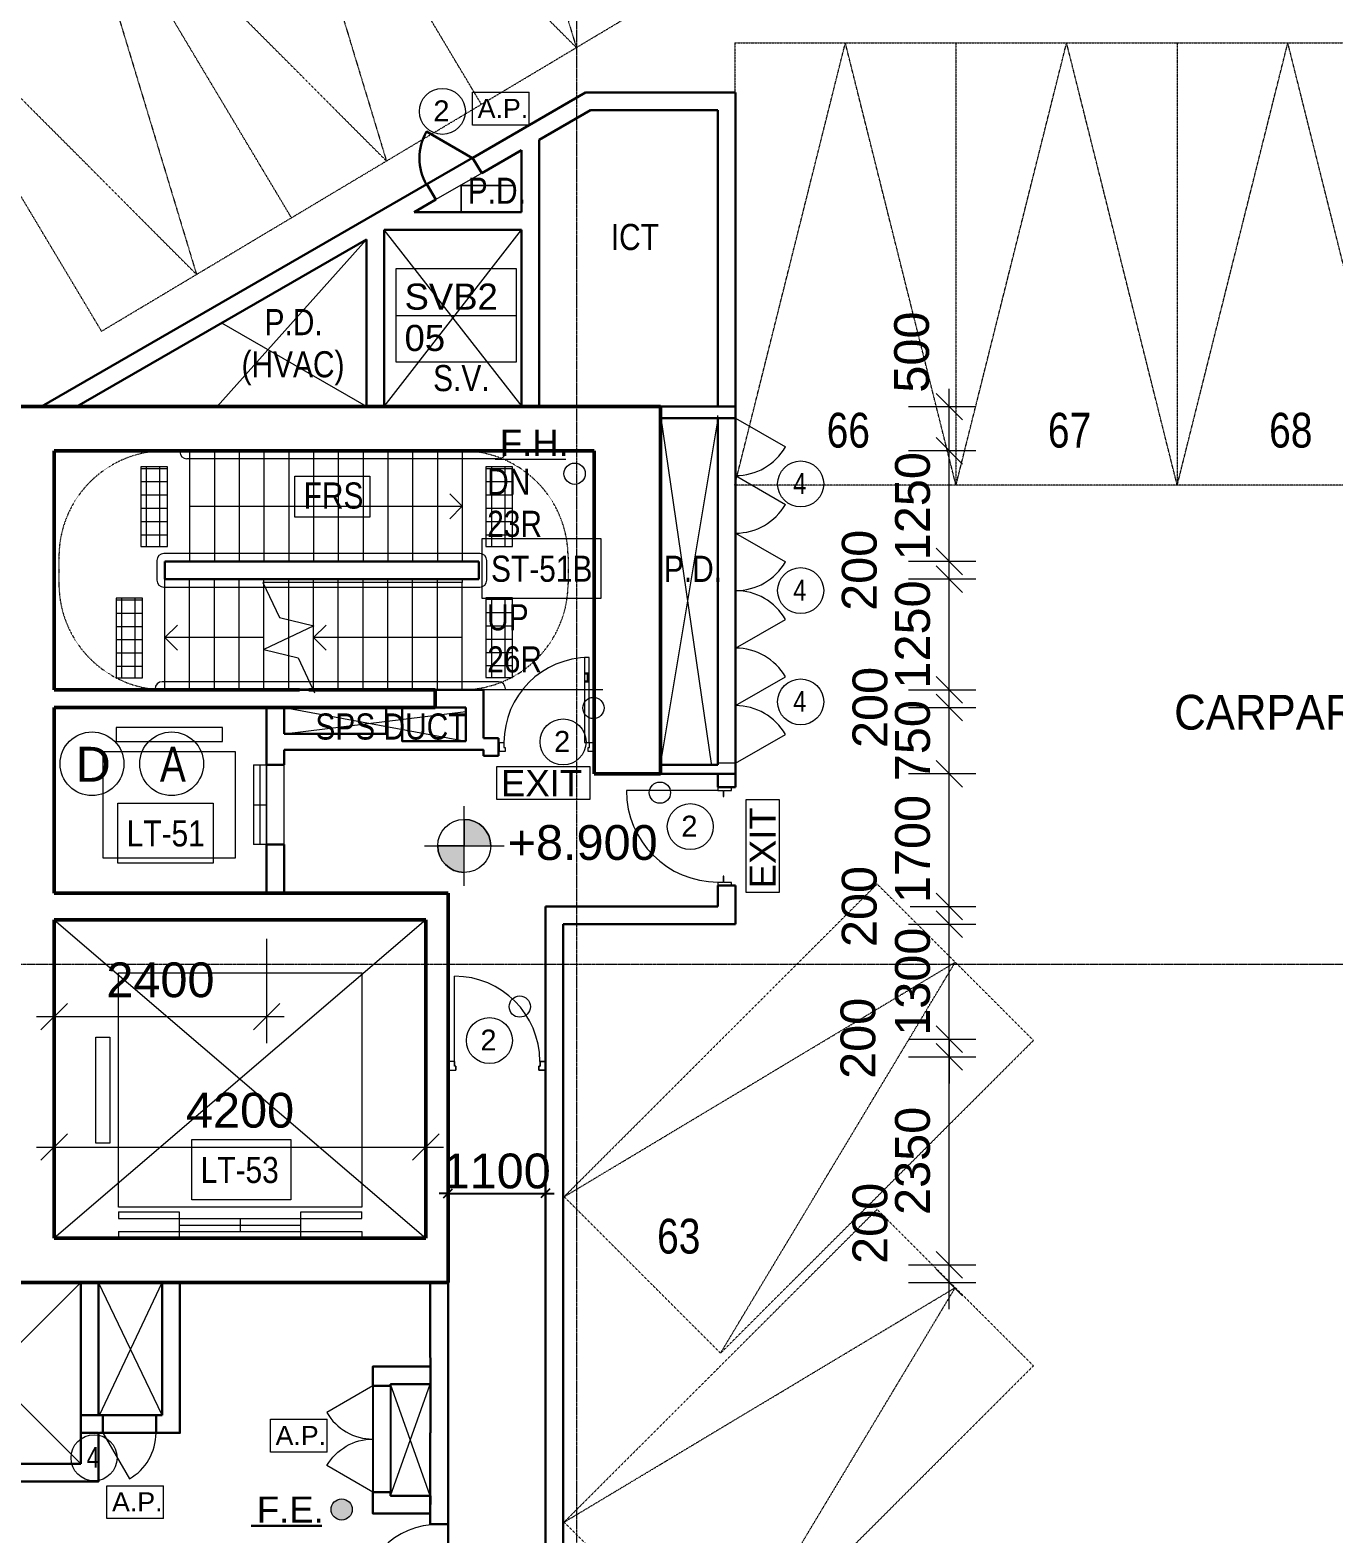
# Model space of a CAD drawing. Header units: millimetres. Extents: x -11708 to 484395, y -10237143 to 211873.
# Drawn here: x 74179 to 88912, y 168014 to 185012 of the extents above; entities that cross this region are included whole.
import ezdxf

# ---------------------------------------------------------------- set-up
doc = ezdxf.new("R2010")
doc.units = ezdxf.units.MM
for name, pattern in [('Dash', [6, 3, -3]), ('Grid Line', [21, 12, -3, 3, -3]), ('Hidden', [2.25, 1, -1.25]), ('Overhead', [1.8, 1.2, -0.6])]:
    doc.linetypes.add(name, pattern=pattern)
for name, color, linetype, lineweight in [('0-1', 7, 'Continuous', 5), ('A-200-M_WALL_INT', 2, 'Continuous', 9), ('A-325-M_DOOR', 31, 'Continuous', 5), ('A-325-M_DOOR__FRAME', 31, 'Continuous', 5), ('A-325-M_DOOR_GLASS', 31, 'Continuous', 13), ('A-ANNO-DIMS', 7, 'Continuous', 9), ('A-ANNO-NOTE', 7, 'Continuous', 5), ('A-ANNO-NOTE-1', 7, 'Continuous', 20), ('A-DETL', 102, 'Continuous', 5), ('A-DETL-2', 102, 'Continuous', 18), ('A-DETL-4', 102, 'Hidden', 5), ('A-DETL-GENF', 7, 'Continuous', 5), ('A-DOOR', 7, 'Continuous', 5), ('A-DOOR-2', 7, 'Dash', 5), ('A-DOOR-FRAM', 7, 'Continuous', 5), ('A-FLOR', 7, 'Continuous', 18), ('A-WALL-3', 7, 'Continuous', 35), ('C-PRKG-1', 7, 'Dash', 5), ('G-ANNO-DIMS', 7, 'Continuous', 5), ('G-ANNO-TEXT', 7, 'Continuous', 5), ('I-WALL', 7, 'Continuous', 9), ('I-WALL-3', 7, 'Continuous', 30), ('I-WALL-5', 7, 'Continuous', 30), ('I-WALL-6', 7, 'Continuous', 18), ('OAP280_W', 210, 'Continuous', 50), ('Q-SPCQ', 7, 'Continuous', 5), ('S-BEAM-2', 7, 'Continuous', 9), ('S-GRID-1', 7, 'Grid Line', 5), ('S-STRS', 7, 'Continuous', 5), ('S-STRS-2', 7, 'Overhead', 5), ('S-STRS-MBND', 7, 'Continuous', 5), ('UNDERLINE', 10, 'Continuous', 30)]:
    doc.layers.add(name, color=color, linetype=linetype, lineweight=lineweight)
doc.styles.add('Arial Narrow_1', font='ARIALN.TTF', dxfattribs={"height": 294.984802})
doc.styles.add('Arial_1', font='arial.ttf', dxfattribs={"height": 393.413174})
doc.styles.add('Arial_11', font='arial.ttf', dxfattribs={"height": 295.05988})
doc.styles.add('Arial_2', font='arial.ttf', dxfattribs={"height": 1.475299})
doc.styles.add('Arial_4', font='arial.ttf', dxfattribs={"height": 1.081886})
doc.styles.add('Arial_5', font='arial.ttf', dxfattribs={"height": 1.18024})
doc.styles.add('Arial_6', font='arial.ttf', dxfattribs={"width": 0.9, "height": 393.413174})
doc.styles.add('Arial_7', font='arial.ttf', dxfattribs={"height": 1.967066})
doc.styles.add('Arial_8', font='arial.ttf', dxfattribs={"width": 0.8, "height": 1.967066})
doc.styles.add('Arial_9', font='arial.ttf', dxfattribs={"width": 0.8, "height": 393.413174})
doc.dimstyles.new('Diagonal_-_2_0mm_Arial_-_Precise', dxfattribs={"dimscale": 304.8, "dimtxt": 100, "dimasz": 0.328084, "dimexe": 0.246063, "dimexo": 0.0625, "dimgap": 0.164042, "dimtad": 1, "dimdec": 0, "dimzin": 0, "dimdsep": 46, "dimtxsty": 'Arial_1', "dimblk1": 'OBLIQUE', "dimblk2": 'OBLIQUE', "dimsah": 1, "dimcen": 0.09, "dimdle": 0.164042, "dimadec": 3, "dimazin": 0, "dimtfac": 1, "dimtdec": 4, "dimtix": 1, "dimtmove": 0, "dimatfit": 3, "dimfxl": 0.393701, "dimfxlon": 1, "dimtvp": 1, "dimtolj": 1, "dimtzin": 0, "dimarcsym": 2})

# ---------------------------------------------------------------- blocks, each defined once
blk = doc.blocks.new('ARC_ANN_EXIT - ARC_ANN_EXIT-878429-LG_F PLAN')
at = {"layer": 'A-ANNO-NOTE'}
for p, q in [((-2.124, 0), (-2.124, 1.862)), ((-2.124, 1.862), (3.134, 1.862)), ((3.134, 1.862), (3.134, 0)), ((3.134, 0), (-2.124, 0))]:
    blk.add_line(p, q, dxfattribs=at)
at = {"layer": 'A-ANNO-NOTE', "insert": (0.406, 1.662), "char_height": 1.4753, "width": 5.454, "attachment_point": 2, "line_spacing_factor": 0.938532, "style": 'Arial_2'}
blk.add_mtext('EXIT', dxfattribs=at)
blk = doc.blocks.new('ARC_ANN_FIRE-RATING_two_ - top left-911400-LG_F PLAN')
at = {"layer": 'A-ANNO-NOTE'}
for centre, radius in [((-1.718, 1.92), 0.6), ((0, 0), 1.3)]:
    blk.add_circle(centre, radius, dxfattribs=at)
at = {"layer": 'A-ANNO-NOTE', "insert": (-0.05, 0.62), "char_height": 1.18, "width": 1.0944, "attachment_point": 2, "line_spacing_factor": 0.938532, "style": 'Arial_5'}
blk.add_mtext('2', dxfattribs=at)
blk = doc.blocks.new('ARC_ANN_FIRE-RATING_two_ - top right-911182-LG_F PLAN')
at = {"layer": 'A-ANNO-NOTE'}
for centre, radius in [((1.718, 1.92), 0.6), ((0, 0), 1.3)]:
    blk.add_circle(centre, radius, dxfattribs=at)
at = {"layer": 'A-ANNO-NOTE', "insert": (-0.05, 0.62), "char_height": 1.18, "width": 1.0944, "attachment_point": 2, "line_spacing_factor": 0.938532, "style": 'Arial_5'}
blk.add_mtext('2', dxfattribs=at)
blk = doc.blocks.new('ARC_ANN_FE_FIRE HYDRANT - 4-5415367-LG_F PLAN')
at = {"layer": 'A-ANNO-NOTE'}
blk.add_circle((2.685, -0.821), 0.6, dxfattribs=at)
at = {"layer": 'A-ANNO-NOTE-1'}
blk.add_line((-1.804, 0), (2.187, 0), dxfattribs=at)
at = {"layer": 'A-ANNO-NOTE', "insert": (0.406, 1.662), "char_height": 1.4753, "width": 4.626, "attachment_point": 2, "line_spacing_factor": 0.938532, "style": 'Arial_2'}
blk.add_mtext('F.H.', dxfattribs=at)
blk = doc.blocks.new('ARC_ANN_SYMB_LIFT_ACCESSIBLE - DISABILITY-LIFT-5376428-LG_F PLAN')
at = {"layer": 'A-ANNO-NOTE'}
blk.add_circle((0, 0), 1.8, dxfattribs=at)
at = {"layer": 'A-ANNO-NOTE', "insert": (0.07, 0.958), "char_height": 1.967, "width": 2.352, "attachment_point": 2, "line_spacing_factor": 0.938532, "style": 'Arial_7'}
blk.add_mtext('D', dxfattribs=at)
blk = doc.blocks.new('ARC_ANN_SYMB_LIFT_FRS - FRS-LIFT-5376037-LG_F PLAN')
at = {"layer": 'A-ANNO-NOTE'}
blk.add_circle((0, 0), 1.8, dxfattribs=at)
at = {"layer": 'A-ANNO-NOTE', "insert": (0.07, 0.958), "char_height": 1.967, "width": 1.728, "attachment_point": 2, "line_spacing_factor": 0.938532, "style": 'Arial_8'}
blk.add_mtext('A', dxfattribs=at)
blk = doc.blocks.new('Spot Elevations - Spot Elevation - Exterior Filled-23614-LG_F PLAN')
at = {"layer": 'G-ANNO-DIMS'}
h = blk.add_hatch(color=256, dxfattribs=at)
edge = h.paths.add_edge_path(flags=0)
edge.add_arc((-2.24, 2.25), 1.5, 0, 90, ccw=False)
edge.add_line((-0.74, 2.25), (-2.24, 2.25))
edge.add_line((-2.24, 2.25), (-2.24, 3.75))
h = blk.add_hatch(color=256, dxfattribs=at)
edge = h.paths.add_edge_path(flags=0)
edge.add_arc((-2.24, 2.25), 1.5, 180, 270, ccw=False)
edge.add_line((-3.74, 2.25), (-2.24, 2.25))
edge.add_line((-2.24, 2.25), (-2.24, 0.75))
for p, q in [((-2.24, 0), (-2.24, 4.5)), ((-2.24, 3.75), (-2.24, 2.25)), ((-4.49, 2.25), (0.01, 2.25)), ((-2.24, 2.25), (-3.74, 2.25)), ((-2.24, 0.75), (-2.24, 2.25)), ((-2.24, 2.25), (-0.74, 2.25))]:
    blk.add_line(p, q, dxfattribs=at)
blk.add_circle((-2.24, 2.25), 1.5, dxfattribs=at)
for start, end in [(360, 90), (180, 270)]:
    blk.add_arc((-2.24, 2.25), 1.5, start, end, dxfattribs=at)
blk = doc.blocks.new('ARC_ANN_FS_SMOKE-VENT - SVB2-5413428-LG_F PLAN')
at = {"layer": 'A-ANNO-NOTE'}
for p, q in [((-3.505, -2.641), (-3.505, 2.641)), ((-3.505, 2.641), (3.269, 2.641)), ((3.269, 2.641), (3.269, -2.641)), ((-3.505, 0), (3.269, 0)), ((3.269, -2.641), (-3.505, -2.641))]:
    blk.add_line(p, q, dxfattribs=at)
blk = doc.blocks.new('ARC_DOR_INT_ELEVATOR - 900 x 2500-26975752-LG_F PLAN')
at = {"layer": 'A-DOOR'}
for p, q in [((-450, 100), (450, 100)), ((-450, -100), (450, -100))]:
    blk.add_line(p, q, dxfattribs=at)
blk = doc.blocks.new('ARC_LIFT_4 PANEL_CENTER - LT-53 - 2750 x 2650mm-30658037-LG_F PLAN')
at = {"layer": 'Q-SPCQ'}
for p, q in [((-1375, 350), (-1375, 3000)), ((-1375, 3000), (1375, 3000)), ((1375, 3000), (1375, 350)), ((-1630, 1075), (-1630, 2275)), ((-1630, 2275), (-1470, 2275)), ((-1470, 2275), (-1470, 1075)), ((-1470, 1075), (-1630, 1075)), ((1375, 350), (-1375, 350)), ((-1375, 300), (-1375, 225)), ((-1375, 300), (-687.5, 300)), ((-1375, 225), (1375, 225)), ((-687.5, 300), (-687.5, 0)), ((0, 225), (0, 75)), ((687.5, 0), (687.5, 300)), ((687.5, 300), (1375, 300)), ((1375, 225), (1375, 300)), ((-1375, 75), (-1375, 0)), ((-1375, 75), (1375, 75)), ((-687.5, 150), (687.5, 150)), ((1375, 75), (1375, 0))]:
    blk.add_line(p, q, dxfattribs=at)
blk = doc.blocks.new('ARC_LIFT_2 PANEL_CENTER - LT-51 - 1200 x 1500mm-30691962-LG_F PLAN')
at = {"layer": 'Q-SPCQ'}
for p, q in [((-470, -150), (-470, 0)), ((-470, 0), (430, 0)), ((-20, -150), (-20, 0)), ((430, 0), (430, -150)), ((-470, -75), (430, -75)), ((-470, -150), (430, -150)), ((-735, -500), (-895, -500)), ((-895, -500), (-895, -1700)), ((-735, -1700), (-735, -500)), ((580, -350), (-620, -350)), ((-620, -350), (-620, -1850)), ((580, -1850), (580, -350)), ((-895, -1700), (-735, -1700)), ((-620, -1850), (580, -1850))]:
    blk.add_line(p, q, dxfattribs=at)
blk = doc.blocks.new('ARC_DOOR_M40_SINGLE_METAL - 900x2100mm-29504179-LG_F PLAN')
at = {"layer": 'A-DOOR'}
blk.add_line((517, 100), (517, 1134), dxfattribs=at)
at = {"layer": 'A-DOOR-FRAM'}
for p, q in [((-520, 100), (-557, 100)), ((-520, 40), (-520, 100)), ((-450, 40), (-520, 40)), ((-520, -52), (-520, 33)), ((-520, 33), (-450, 33)), ((-450, 33), (-450, 40)), ((520, 40), (450, 40)), ((450, 40), (450, 33)), ((450, 33), (520, 33)), ((557, 100), (520, 100)), ((520, 100), (520, 40)), ((520, 33), (520, -52)), ((-557, -52), (-520, -52)), ((520, -52), (557, -52))]:
    blk.add_line(p, q, dxfattribs=at)
blk.add_arc((517, 100), 1034, 90, 180, dxfattribs=at)
blk = doc.blocks.new('ARC_ANN_FIRE-RATING_four_ - none-909737-B1_F PLAN _2 OF 2_')
at = {"layer": 'A-ANNO-NOTE'}
blk.add_circle((0, 0), 1.3, dxfattribs=at)
at = {"layer": 'A-ANNO-NOTE', "insert": (-0.05, 0.62), "char_height": 1.18, "width": 1.0944, "attachment_point": 2, "line_spacing_factor": 0.938532, "style": 'Arial_9'}
blk.add_mtext('4', dxfattribs=at)
blk = doc.blocks.new('ARC_ANN_ACCESS PANEL - AP-910189-B1_F PLAN _2 OF 2_')
at = {"layer": 'A-ANNO-NOTE'}
for p, q in [((-1.593, -0.916), (-1.593, 0.946)), ((-1.593, 0.946), (1.606, 0.946)), ((1.606, -0.916), (1.606, 0.946)), ((1.606, -0.916), (-1.593, -0.916))]:
    blk.add_line(p, q, dxfattribs=at)
at = {"layer": 'A-ANNO-NOTE', "insert": (0.12, 0.57), "char_height": 1.0819, "width": 3.40549, "attachment_point": 2, "line_spacing_factor": 0.938532, "style": 'Arial_5'}
blk.add_mtext('A.P.', dxfattribs=at)
blk = doc.blocks.new('ARC_ACCESS_PANEL_SINGLE_TIMBER_TYPE11 - 600w x 2000h-35829375-B1_F PLAN _2 OF 2_')
at = {"layer": 'A-DOOR'}
blk.add_line((425, 75), (125, 595), dxfattribs=at)
blk.add_arc((425, 75), 600, 120, 180, dxfattribs=at)
at = {"layer": 'A-DOOR-2'}
blk.add_line((417, 75), (373, 75), dxfattribs=at)
blk = doc.blocks.new('ARC_DOOR_T10_SINGLE_BASIC - 900x2100mm-43282637-A3_LG_F')
at = {"layer": 'A-DOOR', "lineweight": 9}
for p, q in [((-469, 100), (-544, 100)), ((-544, 100), (-544, 0)), ((-544, 0), (-484, 0)), ((-484, 0), (-484, 53)), ((-484, 53), (-469, 53)), ((-469, 53), (-469, 100)), ((544, 100), (469, 100)), ((469, 100), (469, 53)), ((469, 53), (484, 53)), ((484, 53), (484, 0)), ((484, 0), (544, 0)), ((544, 0), (544, 100))]:
    blk.add_line(p, q, dxfattribs=at)
at = {"layer": 'A-DOOR'}
for p, q in [((-544, 0), (-544, 100)), ((-544, 100), (-469, 100)), ((-544, 100), (-544, 100)), ((-484, 0), (-544, 0)), ((-544, 0), (-544, 0)), ((-469, 53), (-484, 53)), ((-484, 53), (-484, 0)), ((-484, 53), (-484, 53)), ((-484, 0), (-484, 0)), ((-469, 100), (-469, 53)), ((-469, 100), (-469, 100)), ((-469, 53), (-469, 53)), ((469, 100), (469, 100)), ((544, 100), (469, 100)), ((469, 53), (469, 100)), ((469, 53), (469, 53)), ((469, 53), (484, 53)), ((481, 0), (481, -962)), ((484, 0), (484, 53)), ((484, 53), (484, 53)), ((484, 0), (484, 0)), ((484, 0), (544, 0)), ((544, 100), (544, 100)), ((544, 100), (544, 0)), ((544, 0), (544, 0))]:
    blk.add_line(p, q, dxfattribs=at)
blk.add_arc((481, 0), 962, 180, 270, dxfattribs=at)
at = {"layer": 'A-DOOR-FRAM'}
for p, q in [((-544, 100), (-544, 0)), ((-544, 75), (-544, 75)), ((544, 75), (544, 75))]:
    blk.add_line(p, q, dxfattribs=at)
blk = doc.blocks.new('_Oblique')
at = {"color": 0, "linetype": 'ByBlock', "lineweight": -2}
blk.add_line((-0.5, -0.5), (0.5, 0.5), dxfattribs=at)
blk = doc.blocks.new('*D211')
at = {"layer": 'A-ANNO-DIMS', "color": 0, "lineweight": -2, "transparency": 16777216}
for p, q in [((78901, 172324), (78901, 171788)), ((80001, 172324), (80001, 171788)), ((78901, 171863), (78801, 171863)), ((78901, 171863), (80001, 171863)), ((80001, 171863), (80101, 171863))]:
    blk.add_line(p, q, dxfattribs=at)
at = {"layer": 'Defpoints', "color": 0, "transparency": 16777216}
for p in [(78901, 172343), (80001, 172343), (80001, 171863)]:
    blk.add_point(p, dxfattribs=at)
at = {"layer": 'A-ANNO-DIMS', "color": 0, "lineweight": -2, "transparency": 16777216, "xscale": 99.99999999999999, "yscale": 99.99999999999999, "zscale": 99.99999999999999}
blk.add_blockref('_Oblique', (78901, 171863), dxfattribs=at)
at = {"layer": 'A-ANNO-DIMS', "color": 0, "lineweight": -2, "transparency": 16777216, "xscale": 99.99999999999999, "yscale": 99.99999999999999, "zscale": 99.99999999999999, "rotation": 180}
blk.add_blockref('_Oblique', (80001, 171863), dxfattribs=at)
at = {"layer": 'A-ANNO-DIMS', "color": 0, "transparency": 16777216, "insert": (79451, 172114), "char_height": 393.4, "attachment_point": 5, "style": 'Arial_1'}
blk.add_mtext('\\A1;1100', dxfattribs=at)
blk = doc.blocks.new('ARC_PAR_Car - Car_2500x5000mm-V7-LG_F PLAN')
at = {"layer": 'C-PRKG-1'}
for p, q in [((0, 0), (0, -5000)), ((0, -5000), (1250, 0)), ((2500, 0), (0, 0)), ((2500, -5000), (1250, 0)), ((2500, 0), (2500, -5000)), ((0, -5000), (2500, -5000))]:
    blk.add_line(p, q, dxfattribs=at)
blk = doc.blocks.new('Dims-LG-FPLAN_dwg__Oblique-5772954-LG_F PLAN')
at = {"layer": 'A-ANNO-DIMS'}
blk.add_line((-0.5, -0.5), (0.5, 0.5), dxfattribs=at)
blk = doc.blocks.new('ARC_ANN_ACCESS PANEL - AP-910189-LG_F PLAN')
at = {"layer": 'A-ANNO-NOTE'}
for p, q in [((-1.593, -0.916), (-1.593, 0.946)), ((-1.593, 0.946), (1.606, 0.946)), ((1.606, -0.916), (1.606, 0.946)), ((1.606, -0.916), (-1.593, -0.916))]:
    blk.add_line(p, q, dxfattribs=at)
at = {"layer": 'A-ANNO-NOTE', "insert": (0.12, 0.57), "char_height": 1.0819, "width": 3.40549, "attachment_point": 2, "line_spacing_factor": 0.938532, "style": 'Arial_4'}
blk.add_mtext('A.P.', dxfattribs=at)
blk = doc.blocks.new('ARC_ANN_FIRE-RATING_two_ - none-909955-LG_F PLAN')
at = {"layer": 'A-ANNO-NOTE'}
blk.add_circle((0, 0), 1.3, dxfattribs=at)
at = {"layer": 'A-ANNO-NOTE', "insert": (-0.05, 0.62), "char_height": 1.18, "width": 1.0944, "attachment_point": 2, "line_spacing_factor": 0.938532, "style": 'Arial_5'}
blk.add_mtext('2', dxfattribs=at)
blk = doc.blocks.new('ARC_ANN_EXIT - ARC_ANN_EXIT-878429-B1_F PLAN _1 OF 2_')
at = {"layer": 'A-ANNO-NOTE'}
for p, q in [((-2.124, 0), (-2.124, 1.862)), ((-2.124, 1.862), (3.134, 1.862)), ((3.134, 1.862), (3.134, 0)), ((3.134, 0), (-2.124, 0))]:
    blk.add_line(p, q, dxfattribs=at)
at = {"layer": 'A-ANNO-NOTE', "insert": (0.406, 1.662), "char_height": 1.4753, "width": 5.454, "attachment_point": 2, "line_spacing_factor": 0.938532, "style": 'Arial_1'}
blk.add_mtext('EXIT', dxfattribs=at)

msp = doc.modelspace()

# ---------------------------------------------------------------- hatches: boundary and pattern name
at = {"layer": 'A-DETL-GENF'}
h = msp.add_hatch(dxfattribs=at)
h.set_pattern_fill('FP_12', color=256, style=0, pattern_type=2)
h.set_pattern_definition([(180, (97245.16, 299008.39), (2e-14, -150), []), (270, (97245.16, 299008.39), (150, 9e-15), [])])
h.paths.add_polyline_path([(75430.4, 179176.2), (75730.4, 179176.2), (75730.4, 180076.2), (75430.4, 180076.2)], flags=0)
h = msp.add_hatch(dxfattribs=at)
h.set_pattern_fill('FP_14', color=256, style=0, pattern_type=2)
h.set_pattern_definition([(180, (101145.15, 299008.39), (2e-14, -150), []), (270, (101145.15, 299008.39), (150, 9e-15), [])])
h.paths.add_polyline_path([(79330.4, 179176.2), (79630.4, 179176.2), (79630.4, 180076.2), (79330.4, 180076.2)], flags=0)
h = msp.add_hatch(dxfattribs=at)
h.set_pattern_fill('FP_13', color=256, style=0, pattern_type=2)
h.set_pattern_definition([(180, (96965.15, 297522.39), (-2e-14, -150), []), (270, (96965.15, 297522.39), (150, 9e-15), [])])
h.paths.add_polyline_path([(75150.4, 177690.2), (75450.4, 177690.2), (75450.4, 178590.2), (75150.4, 178590.2)], flags=0)
h = msp.add_hatch(dxfattribs=at)
h.set_pattern_fill('FP_15', color=256, style=0, pattern_type=2)
h.set_pattern_definition([(180, (101145.15, 297528.39), (2e-14, -150), []), (270, (101145.15, 297528.39), (150, 9e-15), [])])
h.paths.add_polyline_path([(79330.4, 177696.2), (79630.4, 177696.2), (79630.4, 178596.2), (79330.4, 178596.2)], flags=0)
at = {"layer": 'UNDERLINE'}
h = msp.add_hatch(color=256, dxfattribs=at)
h.dxf.hatch_style = 1
edge = h.paths.add_edge_path()
edge.add_arc((77699, 168290.3), 120, 0, 360)

# ---------------------------------------------------------------- linework, layer by layer
for p, q in [((78051.4, 169686), (78051.4, 168486)), ((78251.4, 169686), (78251.4, 168486))]:
    msp.add_line(p, q)
at = {"layer": 'A-200-M_WALL_INT', "color": 7}
msp.add_line((82151.4, 176726.1), (81951.4, 176726.1), dxfattribs=at)
at = {"layer": 'A-325-M_DOOR', "color": 7}
for p, q in [((82151.4, 180626.1), (82714.3, 180301.1)), ((82151.4, 179976.1), (82714.3, 179651.1)), ((82151.4, 179326.1), (82714.3, 179001.1)), ((82151.4, 178026.1), (82714.3, 178351.1)), ((80445.3, 177919.9), (80445.3, 176957.9)), ((80495.3, 177919.9), (80445.3, 177919.9)), ((80495.3, 176957.9), (80495.3, 177919.9)), ((82151.4, 177376.1), (82714.3, 177701.1)), ((82151.4, 176726.1), (82714.3, 177051.1))]:
    msp.add_line(p, q, dxfattribs=at)
at = {"layer": 'A-325-M_DOOR', "color": 0, "lineweight": 13}
for p, q in [((79470.3, 176957.9), (79530.3, 176957.9)), ((79530.3, 176957.9), (79530.3, 176904.9)), ((80498.3, 176957.9), (80551.3, 176957.9)), ((80498.3, 176904.9), (80498.3, 176957.9)), ((79545.3, 176857.9), (79470.3, 176857.9)), ((79530.3, 176904.9), (79545.3, 176904.9)), ((79545.3, 176904.9), (79545.3, 176857.9)), ((80483.3, 176857.9), (80483.3, 176904.9)), ((80483.3, 176904.9), (80498.3, 176904.9)), ((80551.3, 176857.9), (80483.3, 176857.9))]:
    msp.add_line(p, q, dxfattribs=at)
at = {"layer": 'A-325-M_DOOR', "color": 0}
msp.add_line((80445.3, 176957.9), (80495.3, 176957.9), dxfattribs=at)
at = {"layer": 'A-325-M_DOOR', "color": 7}
for centre, start, end in [((82151.4, 180626.1), 270, 330), ((82151.4, 179976.1), 270, 330), ((82151.4, 179326.1), 270, 330), ((82151.4, 178026.1), 30, 90), ((82151.4, 177376.1), 30, 90), ((82151.4, 176726.1), 30, 90)]:
    msp.add_arc(centre, 650, start, end, dxfattribs=at)
at = {"layer": 'A-325-M_DOOR', "color": 0}
msp.add_arc((80495.3, 176957.9), 962, 90, 180, dxfattribs=at)
at = {"layer": 'A-325-M_DOOR__FRAME', "color": 7}
msp.add_line((79480.3, 176957.9), (79480.3, 176857.9), dxfattribs=at)
at = {"layer": 'A-325-M_DOOR__FRAME', "color": 0}
msp.add_line((80548.3, 176957.9), (80548.3, 176857.9), dxfattribs=at)
at = {"layer": 'A-325-M_DOOR_GLASS', "color": 0}
for p, q in [((80495.3, 177742.9), (80445.3, 177742.9)), ((80476.3, 177732.9), (80445.3, 177732.9)), ((80476.3, 177652.9), (80445.3, 177652.9)), ((80495.3, 177642.9), (80445.3, 177642.9)), ((80476.3, 177642.9), (80476.3, 177742.9)), ((80485.3, 177642.9), (80485.3, 177742.9)), ((80495.3, 177732.9), (80485.3, 177732.9)), ((80495.3, 177652.9), (80485.3, 177652.9))]:
    msp.add_line(p, q, dxfattribs=at)
at = {"layer": 'A-ANNO-DIMS'}
for p, q in [((84565.7, 176305.7), (84565.7, 180956)), ((84103.8, 180756), (84865.7, 180756)), ((84565.7, 174605.7), (84565.7, 176805.7)), ((84122.9, 175105.7), (84865.7, 175105.7)), ((74451.3, 174742.1), (74451.3, 173561.1)), ((76851.3, 174742.1), (76851.3, 173561.1)), ((74251.3, 173861.1), (77051.3, 173861.1)), ((84565.7, 170555.7), (84565.7, 173605.7)), ((74451.3, 171671.2), (74451.3, 172687)), ((78651.3, 171671.2), (78651.3, 172687)), ((74251.3, 172387), (78851.3, 172387)), ((84103.8, 170855.7), (84865.7, 170855.7))]:
    msp.add_line(p, q, dxfattribs=at)
at = {"layer": 'A-ANNO-DIMS', "flags": 128}
for points in [[(84865.7, 180255.7), (84103.8, 180255.7)], [(84865.7, 179005.8), (84103.8, 179005.8)], [(84865.7, 178805.8), (84103.8, 178805.8)], [(84103.8, 177555.8), (84865.7, 177555.8)], [(84103.8, 177355.7), (84865.7, 177355.7)], [(84865.7, 176605.7), (84103.8, 176605.7)], [(84565.7, 173605.8), (84565.7, 175205.7)], [(84103.8, 174905.7), (84865.7, 174905.7)], [(84103.8, 173605.8), (84865.7, 173605.8)], [(84565.7, 173605.8), (84565.7, 173105.7)], [(84103.8, 173405.7), (84865.7, 173405.7)], [(84103.8, 171055.7), (84865.7, 171055.7)]]:
    msp.add_lwpolyline(points, dxfattribs=at)
at = {"layer": 'A-ANNO-NOTE'}
msp.add_circle((77699, 168290.3), 120, dxfattribs=at)
at = {"layer": 'A-ANNO-NOTE-1'}
msp.add_line((76676.4, 168103.9), (77474.6, 168103.9), dxfattribs=at)
at = {"layer": 'A-DETL'}
for p, q in [((78180.1, 180756), (79730.1, 182756)), ((79740, 180755.9), (78180.1, 182756)), ((77980.1, 182645.1), (76292.7, 180755.8)), ((77980.5, 180756.2), (76344.5, 181700.7)), ((81301.3, 180655.7), (81301.3, 176705.7)), ((81301.3, 180655.7), (81878.5, 176697.6)), ((81301.3, 176705.7), (81951.3, 180595.1)), ((75870.4, 180256.2), (75870.4, 180246.2)), ((79550.4, 180256.2), (79550.4, 180246.2)), ((75730.4, 180076.2), (75430.4, 180076.2)), ((75430.4, 180076.2), (75430.4, 179176.2)), ((75730.4, 179176.2), (75730.4, 180076.2)), ((79470.4, 180166.2), (75950.4, 180166.2)), ((79630.4, 180076.2), (79330.4, 180076.2)), ((79330.4, 180076.2), (79330.4, 179176.2)), ((79630.4, 179176.2), (79630.4, 180076.2)), ((79061.3, 179630.8), (78919.9, 179772.2)), ((75981.3, 179630.8), (79061.3, 179630.8)), ((79061.3, 179630.8), (78919.9, 179489.4)), ((75430.4, 179176.2), (75730.4, 179176.2)), ((79330.4, 179176.2), (79630.4, 179176.2)), ((75610.4, 179016.2), (75610.4, 178796.2)), ((79260.4, 179096.2), (75690.4, 179096.2)), ((79340.4, 178796.2), (79340.4, 179016.2)), ((75690.4, 178716.2), (79260.4, 178716.2)), ((75450.4, 178590.2), (75150.4, 178590.2)), ((75150.4, 178590.2), (75150.4, 177690.2)), ((75450.4, 177690.2), (75450.4, 178590.2)), ((79630.4, 178596.2), (79330.4, 178596.2)), ((79330.4, 178596.2), (79330.4, 177696.2)), ((79630.4, 177696.2), (79630.4, 178596.2)), ((75701.3, 178144.8), (75842.7, 178286.2)), ((76821.3, 178144.8), (75701.3, 178144.8)), ((75701.3, 178144.8), (75842.7, 178003.3)), ((77381.3, 178144.8), (77522.7, 178286.2)), ((79061.3, 178144.8), (77381.3, 178144.8)), ((77381.3, 178144.8), (77522.7, 178003.3)), ((75150.4, 177690.2), (75450.4, 177690.2)), ((79470.4, 177646.2), (75670.4, 177646.2)), ((79330.4, 177696.2), (79630.4, 177696.2)), ((75590.4, 177556.2), (75590.4, 177566.2)), ((75870.4, 177556.2), (75870.4, 177566.2)), ((79550.4, 177556.2), (79550.4, 177566.2)), ((77051.3, 177355.8), (79101.4, 176976.1)), ((77051.3, 177056.1), (79101.4, 177311.1)), ((74451.3, 174955.8), (78651.3, 171355.8)), ((78651.3, 174955.8), (74451.3, 171355.8))]:
    msp.add_line(p, q, dxfattribs=at)
for points in [[(74751.4, 168806.1), (72701.4, 170855.7)], [(72701.4, 168806.1), (74751.4, 170855.7)], [(75671.4, 169356.1), (74951.4, 170855.7)], [(74961.5, 169356.1), (75671.4, 170855.7)], [(78701.3, 168446), (78251.4, 169706)], [(78251.4, 168446), (78701.3, 169706)]]:
    msp.add_lwpolyline(points, dxfattribs=at)
for centre, start, end in [((75950.4, 180246.2), 180, 270), ((79470.4, 180246.2), 270, 0), ((75690.4, 179016.2), 90, 180), ((79260.4, 179016.2), 0, 90), ((75690.4, 178796.2), 180, 270), ((79260.4, 178796.2), 270, 0), ((75670.4, 177566.2), 90, 180), ((79470.4, 177566.2), 0, 90)]:
    msp.add_arc(centre, 80, start, end, dxfattribs=at)
at = {"layer": 'A-DETL-2'}
for p, q in [((73799.4, 180755.8), (77091.4, 180755.8)), ((81301.3, 180655.7), (81301.3, 176705.7)), ((81951.3, 176705.7), (81951.3, 180655.7)), ((81301.3, 176705.7), (81951.3, 176705.7))]:
    msp.add_line(p, q, dxfattribs=at)
at = {"layer": 'A-DETL-4'}
for p, q in [((74504.6, 179055.8), (74504.6, 178755.8)), ((80258, 179055.8), (80258, 178755.8))]:
    msp.add_line(p, q, dxfattribs=at)
for centre, start, end in [((75704.6, 179055.8), 90.15817, 180), ((79058, 179055.8), 0, 89.84183), ((75704.6, 178755.8), 180, 269.84183), ((79058, 178755.8), 270.15817, 0)]:
    msp.add_arc(centre, 1200, start, end, dxfattribs=at)
at = {"layer": 'A-DOOR'}
msp.add_line((79281.9, 183396.7), (78762.3, 183096.7), dxfattribs=at)
msp.add_arc((78801.3, 167223.1), 900, 90, 180, dxfattribs=at)
at = {"layer": 'A-FLOR'}
for p, q in [((79051.3, 183255.8), (79651.3, 183255.8)), ((79051.3, 182955.8), (79051.3, 183255.8)), ((80651.3, 177555.8), (79301.4, 177555.8)), ((80651.3, 177555.8), (79301.4, 177555.8)), ((76851.3, 176705.8), (76851.3, 175805.8))]:
    msp.add_line(p, q, dxfattribs=at)
at = {"layer": 'A-WALL-3'}
for p, q in [((79930.1, 180755.9), (77980.1, 180756)), ((81301.3, 180655.7), (81301.3, 180755.7)), ((74451.3, 180255.8), (80551.4, 180255.7)), ((74451.3, 177555.8), (74451.3, 180255.8)), ((80551.4, 180255.7), (80551.4, 176605.8)), ((78756.3, 177555.8), (74451.3, 177555.8)), ((78756.3, 177355.8), (78756.3, 177555.8)), ((74451.3, 175255.8), (74451.3, 177355.8)), ((74451.3, 177355.8), (77051.3, 177355.8)), ((81301.3, 176605.7), (81301.3, 176705.7)), ((80651.3, 176605.8), (81301.3, 176605.7)), ((78901.3, 175255.8), (74451.3, 175255.8)), ((78901.3, 170855.8), (78901.3, 175255.8)), ((74451.3, 171355.8), (74451.3, 174955.8)), ((74451.3, 174955.8), (78651.3, 174955.8)), ((78651.3, 174955.8), (78651.3, 171355.8)), ((78651.3, 171355.8), (74451.3, 171355.8)), ((68801.3, 170855.8), (78901.3, 170855.8))]:
    msp.add_line(p, q, dxfattribs=at)
at = {"layer": 'G-ANNO-TEXT', "flags": 128}
for points in [[(77169.9, 179969.2), (78016.6, 179969.2), (78016.6, 179505.6), (77169.9, 179505.6)], [(79287.2, 179267), (80627.2, 179267), (80627.2, 178586), (79287.2, 178586)], [(75170.2, 176275.4), (76246.2, 176275.4), (76246.2, 175594.4), (75170.2, 175594.4)], [(76006.3, 172471.1), (77124.4, 172471.1), (77124.4, 171790.1), (76006.3, 171790.1)]]:
    msp.add_lwpolyline(points, close=True, dxfattribs=at)
at = {"layer": 'I-WALL', "lineweight": 30}
for p, q in [((80001.3, 175105.6), (80001.3, 166847.4)), ((80001.3, 175105.6), (80401.2, 175105.6)), ((80201.3, 167047.4), (80201.3, 174905.6)), ((80201.3, 174905.6), (80601.2, 174905.6))]:
    msp.add_line(p, q, dxfattribs=at)
at = {"layer": 'I-WALL-3'}
for p, q in [((79181.9, 183569.9), (80456.5, 184305.8)), ((82151.3, 184305.7), (80456.5, 184305.8)), ((82151.3, 176605.7), (82151.3, 184305.7)), ((79931.4, 183770.7), (80510.1, 184105.8)), ((80510.1, 184105.8), (81951.3, 184105.7)), ((81951.3, 184105.7), (81951.3, 182955.7)), ((79931.4, 180755.7), (79931.4, 183770.7)), ((79281.9, 183396.7), (79731.4, 183655.2)), ((79731.4, 183655.2), (79731.4, 182955.7)), ((78662.3, 183269.9), (79176.7, 183566.9)), ((79176.7, 183566.9), (79281.9, 183396.7)), ((74308.5, 180756.2), (78662.3, 183269.9)), ((78662.3, 183269.9), (78762.3, 183096.7)), ((78518.3, 182955.8), (78762.3, 183096.7)), ((79731.4, 182955.7), (78518.3, 182955.8)), ((81951.3, 180755.8), (81951.3, 182955.7)), ((78180.1, 180756), (78180.1, 182756)), ((78180.1, 182756), (79730.1, 182756)), ((79730.1, 182756), (79730.1, 180755.9)), ((79930.1, 182755.8), (79930.1, 180755.9)), ((74708.5, 180756.2), (77980.1, 182645.1)), ((77980.1, 180756), (77980.1, 182645.1)), ((74708.5, 180756.2), (81951.3, 180755.8)), ((77980.1, 180756), (78180.1, 180756)), ((79730.1, 180755.9), (79930.1, 180755.9)), ((81301.3, 180755.7), (81301.3, 180655.7)), ((81305.6, 180626.1), (82151.4, 180626.1)), ((81951.3, 176705.7), (81951.4, 180626.1)), ((79251.3, 179005.8), (75701.3, 179005.8)), ((75701.3, 179005.8), (75701.3, 178805.8)), ((79251.3, 178805.8), (79251.3, 179005.8)), ((75701.3, 178805.8), (79251.3, 178805.8)), ((79301.4, 177555.8), (78756.3, 177555.8)), ((78756.3, 177555.8), (78756.3, 177355.8)), ((79301.4, 177007.9), (79301.4, 177555.8)), ((76851.3, 177355.8), (76851.3, 176705.8)), ((77051.3, 177355.8), (76851.3, 177355.8)), ((79101.4, 177355.8), (77051.3, 177355.8)), ((77051.3, 177355.8), (77051.3, 177056.1)), ((79101.4, 177004.8), (79101.4, 177355.8)), ((79470.3, 177007.9), (79301.3, 177007.9)), ((79470.3, 176807.9), (79470.3, 177007.9)), ((77051.3, 176705.8), (77051.3, 176876.1)), ((79301.4, 176807.9), (79470.3, 176807.9)), ((76851.3, 176705.8), (77051.3, 176705.8)), ((81301.3, 176705.7), (81951.3, 176705.7)), ((81301.3, 176705.7), (81301.3, 176605.7)), ((80571.3, 176605.8), (80651.3, 176605.8)), ((81301.3, 176605.7), (82151.3, 176605.7)), ((81951.3, 176605.7), (81951.3, 176455.7)), ((81951.3, 176455.7), (82151.3, 176455.7)), ((82151.3, 176455.7), (82151.3, 176605.7)), ((76851.3, 175805.8), (76851.3, 175255.8)), ((77051.3, 175805.8), (76851.3, 175805.8)), ((77051.3, 175255.8), (77051.3, 175805.8)), ((76851.3, 175255.8), (77051.3, 175255.8)), ((81951.3, 175341.7), (81951.3, 175105.7)), ((82151.3, 175341.7), (81951.3, 175341.7)), ((82151.3, 175105.7), (82151.3, 175341.7)), ((81951.3, 175105.7), (80401.3, 175105.8)), ((82151.3, 174905.7), (82151.3, 175105.7)), ((80601.3, 174905.8), (82151.3, 174905.7)), ((78901.3, 173605.8), (78901.3, 173405.8)), ((78901.3, 170854.2), (78701.3, 170854.2)), ((78901.3, 168123.1), (78901.3, 170854.2)), ((78901.3, 167223.1), (78901.3, 168123.1))]:
    msp.add_line(p, q, dxfattribs=at)
for points in [[(77051.4, 177056.1), (78201.4, 177056.1), (78201.4, 177356.1)], [(78381.4, 177355.8), (78381.4, 176976.1), (79101.4, 176976.1), (79101.4, 177004.8)], [(77051.3, 176876.1), (79301.4, 176876.1), (79301.4, 176807.9)], [(78901.3, 168123.1), (78701.3, 168123.1)]]:
    msp.add_lwpolyline(points, dxfattribs=at)
at = {"layer": 'I-WALL-5'}
for p, q in [((82151.3, 180755.8), (81951.3, 180755.8)), ((74551.3, 170855.7), (74351.3, 170855.7)), ((75801.3, 170855.7), (75601.3, 170855.7)), ((78701.3, 170854.1), (78701.4, 169156.1)), ((74751.4, 169155.7), (74751.4, 169355.7)), ((75001.4, 169155.7), (75001.4, 169355.7)), ((75601.4, 169155.7), (75601.4, 169355.7)), ((74961.5, 169155.7), (75871.4, 169155.7)), ((78701.3, 169155.7), (78701.3, 168123.1))]:
    msp.add_line(p, q, dxfattribs=at)
for points in [[(72751.4, 168806.1), (72751.4, 168606.1), (72501.4, 168606.1), (72501.4, 170855.7), (72701.4, 170855.7), (72701.4, 168806.1), (74751.4, 168806.1)], [(75671.4, 169356.1), (74751.4, 169356.1), (74751.4, 170855.7), (74951.4, 170855.7), (74951.4, 169356.1)], [(74751.4, 168806.1), (74751.4, 169155.7), (74951.4, 169156.1), (74951.4, 168606.1), (73351.4, 168606.7)]]:
    msp.add_lwpolyline(points, dxfattribs=at)
for points in [[(75671.4, 169356.1), (75601.4, 169356.1), (75601.4, 169155.7), (75871.4, 169155.7), (75871.4, 170855.7), (75671.4, 170856.1)], [(78701.4, 169906), (78051.4, 169906), (78051.4, 169686), (78251.4, 169686), (78251.4, 169706), (78701.4, 169706)], [(78701.3, 168246), (78051.4, 168246), (78051.4, 168486), (78251.4, 168486), (78251.4, 168446), (78701.4, 168446)]]:
    msp.add_lwpolyline(points, close=True, dxfattribs=at)
at = {"layer": 'I-WALL-6'}
for p, q in [((74751.4, 169355.7), (75171.6, 169355.7)), ((74961.5, 169155.7), (74751.4, 169155.7))]:
    msp.add_line(p, q, dxfattribs=at)
at = {"layer": 'OAP280_W'}
for p, q in [((81301.3, 180755.8), (70581.3, 180755.8)), ((81301.3, 176605.8), (81301.3, 180755.8)), ((74451.3, 180255.8), (80551.3, 180255.8)), ((74451.3, 177555.8), (74451.3, 180255.8)), ((80551.3, 180255.8), (80551.3, 176605.8)), ((77223.3, 177555.8), (74451.3, 177555.8)), ((78756.3, 177555.8), (77328.5, 177555.8)), ((78756.3, 177355.8), (78756.3, 177555.8)), ((74451.3, 175255.8), (74451.3, 177355.8)), ((74451.3, 177355.8), (78756.3, 177355.8)), ((80551.3, 176605.8), (81301.3, 176605.8)), ((78901.3, 175255.8), (74451.3, 175255.8)), ((78901.3, 170855.8), (78901.3, 175255.8)), ((74451.3, 171355.8), (74451.3, 174955.8)), ((74451.3, 174955.8), (78651.3, 174955.8)), ((78651.3, 174955.8), (78651.3, 171355.8)), ((78651.3, 171355.8), (74451.3, 171355.8)), ((68801.3, 170855.8), (78901.3, 170855.8))]:
    msp.add_line(p, q, dxfattribs=at)
at = {"layer": 'S-BEAM-2'}
for p, q in [((79651.3, 183255.8), (79051.3, 183255.8)), ((79051.3, 183255.8), (79051.3, 182955.8))]:
    msp.add_line(p, q, dxfattribs=at)
at = {"layer": 'S-GRID-1'}
for p, q in [((80351.5, 210672.6), (80351.1, 140117.7)), ((-10508.1, 174456.2), (128177.5, 174455.5))]:
    msp.add_line(p, q, dxfattribs=at)
at = {"layer": 'S-STRS'}
for p, q in [((75981.3, 180255.8), (75981.3, 179005.8)), ((76261.3, 180255.8), (76261.3, 179005.8)), ((76541.3, 180255.8), (76541.3, 179005.8)), ((76821.3, 180255.8), (76821.3, 179005.8)), ((77101.3, 180255.8), (77101.3, 179005.8)), ((77381.3, 180255.8), (77381.3, 179005.8)), ((77661.3, 180255.8), (77661.3, 179005.8)), ((77941.3, 180255.8), (77941.3, 179005.8)), ((78221.3, 180255.8), (78221.3, 179005.8)), ((78501.3, 180255.8), (78501.3, 179005.8)), ((78781.3, 180255.8), (78781.3, 179005.8)), ((79061.3, 180255.8), (79061.3, 179005.8)), ((75701.3, 177555.8), (75701.3, 178805.8)), ((75981.3, 177555.8), (75981.3, 178805.8)), ((76261.3, 177555.8), (76261.3, 178805.8)), ((76541.3, 177555.8), (76541.3, 178805.8)), ((79061.3, 178769.8), (76809.9, 178769.8)), ((76821.3, 178014.2), (76821.3, 178805.8)), ((77101.3, 178769.8), (77101.3, 178805.8)), ((77101.3, 177555.8), (77101.3, 178769.8)), ((77381.3, 178769.8), (77381.3, 178805.8)), ((77381.3, 178277.6), (77381.3, 178769.8)), ((77661.3, 178769.8), (77661.3, 178805.8)), ((77661.3, 177555.8), (77661.3, 178769.8)), ((77941.3, 178769.8), (77941.3, 178805.8)), ((77941.3, 177555.8), (77941.3, 178769.8)), ((78221.3, 178769.8), (78221.3, 178805.8)), ((78221.3, 177555.8), (78221.3, 178769.8)), ((78501.3, 178769.8), (78501.3, 178805.8)), ((78501.3, 177555.8), (78501.3, 178769.8)), ((78781.3, 178769.8), (78781.3, 178805.8)), ((78781.3, 177555.8), (78781.3, 178769.8)), ((79061.3, 178805.8), (79061.3, 178769.8)), ((79061.3, 177555.8), (79061.3, 178769.8)), ((77381.3, 177555.8), (77381.3, 178275.3)), ((76821.3, 178011.9), (76821.3, 178014.2)), ((76821.3, 177555.8), (76821.3, 178011.9))]:
    msp.add_line(p, q, dxfattribs=at)
at = {"layer": 'S-STRS-2'}
for p, q in [((75981.3, 180255.8), (75981.3, 179005.8)), ((76261.3, 180255.8), (76261.3, 179005.8)), ((76541.3, 180255.8), (76541.3, 179005.8)), ((76821.3, 180255.8), (76821.3, 179005.8)), ((77101.3, 180255.8), (77101.3, 179005.8)), ((77381.3, 180255.8), (77381.3, 179005.8)), ((77661.3, 180255.8), (77661.3, 179005.8)), ((77941.3, 180255.8), (77941.3, 179005.8)), ((78221.3, 180255.8), (78221.3, 179005.8)), ((78501.3, 180255.8), (78501.3, 179005.8)), ((78781.3, 180255.8), (78781.3, 179005.8)), ((75701.3, 177555.8), (75701.3, 178805.8)), ((75981.3, 177555.8), (75981.3, 178805.8)), ((76261.3, 177555.8), (76261.3, 178805.8)), ((76541.3, 177555.8), (76541.3, 178805.8)), ((76821.3, 178014.2), (76821.3, 178805.8)), ((77101.3, 178769.8), (77101.3, 178805.8)), ((77101.3, 177555.8), (77101.3, 178769.8)), ((77381.3, 178769.8), (77381.3, 178805.8)), ((77381.3, 178277.6), (77381.3, 178769.8)), ((77661.3, 178769.8), (77661.3, 178805.8)), ((77661.3, 177555.8), (77661.3, 178769.8)), ((77941.3, 178769.8), (77941.3, 178805.8)), ((77941.3, 177555.8), (77941.3, 178769.8)), ((78221.3, 178769.8), (78221.3, 178805.8)), ((78221.3, 177555.8), (78221.3, 178769.8)), ((78501.3, 178769.8), (78501.3, 178805.8)), ((78501.3, 177555.8), (78501.3, 178769.8)), ((78781.3, 178769.8), (78781.3, 178805.8)), ((78781.3, 177555.8), (78781.3, 178769.8)), ((79061.3, 177555.8), (79061.3, 178769.8)), ((77381.3, 177555.8), (77381.3, 178275.3)), ((76821.3, 178011.9), (76821.3, 178014.2)), ((76821.3, 177555.8), (76821.3, 178011.9))]:
    msp.add_line(p, q, dxfattribs=at)
at = {"layer": 'S-STRS-MBND'}
for p, q in [((76809.9, 178769.8), (76995.7, 178371.3)), ((76995.7, 178371.3), (77384.5, 178276.8)), ((77384.5, 178276.8), (76818.1, 178012.7)), ((76818.1, 178012.7), (77207, 177918.2)), ((77207, 177918.2), (77392.7, 177519.8))]:
    msp.add_line(p, q, dxfattribs=at)
at = {"layer": 'UNDERLINE'}
msp.add_lwpolyline([(79178.2, 183564.3), (78658.6, 183864.5, 0.2679492), (78658.6, 183264.5)], format="xyb", dxfattribs=at)
msp.add_lwpolyline([(77474.6, 168103.9), (76676.4, 168103.9)], dxfattribs=at)

# ---------------------------------------------------------------- block references
at = {"xscale": 300, "yscale": 300, "zscale": 300}
for p, rotation in [((84565.7, 180756), 90), ((84565.7, 180255.7), 270), ((84565.7, 179005.8), 270), ((84565.7, 179005.8), 90), ((84565.7, 178805.8), 270), ((84565.7, 178805.8), 90), ((84565.7, 177555.8), 270), ((84565.7, 177555.8), 90), ((84565.7, 177355.7), 90), ((84565.7, 177355.7), 270), ((84565.7, 176605.7), 90), ((84565.7, 176605.7), 90), ((84565.7, 175105.7), 270), ((84565.7, 174905.7), 270), ((84565.7, 174905.7), 90), ((74451.3, 173861.1), 180), ((84565.7, 173605.8), 270), ((84565.7, 173605.8), 90), ((84565.7, 173405.7), 90), ((74451.3, 172387), 180), ((84565.7, 171055.7), 270), ((84565.7, 170855.7), 90)]:
    msp.add_blockref('Dims-LG-FPLAN_dwg__Oblique-5772954-LG_F PLAN', p, dxfattribs=dict(at, rotation=rotation))
for p in [(76851.3, 173861.1), (78651.3, 172387)]:
    msp.add_blockref('Dims-LG-FPLAN_dwg__Oblique-5772954-LG_F PLAN', p, dxfattribs=at)
at = {"layer": '0-1'}
for name, p, rotation in [('ARC_PAR_Car - Car_2500x5000mm-V7-LG_F PLAN', (81424.3, 185455.8), 210.8591831778337), ('ARC_PAR_Car - Car_2500x5000mm-V7-LG_F PLAN', (79278.2, 184173.5), 210.8591831778337), ('ARC_PAR_Car - Car_2500x5000mm-V7-LG_F PLAN', (77132.2, 182891.2), 210.8591831778337), ('ARC_ACCESS_PANEL_SINGLE_TIMBER_TYPE11 - 600w x 2000h-35829375-B1_F PLAN _2 OF 2_', (78847.7, 183287), 30.00078313892239), ('ARC_LIFT_2 PANEL_CENTER - LT-51 - 1200 x 1500mm-30691962-LG_F PLAN', (76851.3, 176235.8), 269.9996999999998), ('ARC_DOR_INT_ELEVATOR - 900 x 2500-26975752-LG_F PLAN', (76951.3, 176255.8), 89.99969999999995), ('ARC_DOOR_M40_SINGLE_METAL - 900x2100mm-29504179-LG_F PLAN', (82051.3, 175898.7), 89.99969999999995), ('ARC_LIFT_4 PANEL_CENTER - LT-53 - 2750 x 2650mm-30658037-LG_F PLAN', (76551.3, 171355.8), 359.9997000009001), ('ARC_ACCESS_PANEL_SINGLE_TIMBER_TYPE11 - 600w x 2000h-35829375-B1_F PLAN _2 OF 2_', (78126.4, 169261), 89.99970000090003), ('ARC_ACCESS_PANEL_SINGLE_TIMBER_TYPE11 - 600w x 2000h-35829375-B1_F PLAN _2 OF 2_', (75426.4, 169231.1), 179.9997000009)]:
    msp.add_blockref(name, p, dxfattribs=dict(at, rotation=rotation))
at = {"layer": '0-1', "xscale": -1}
for name, p, rotation in [('ARC_PAR_Car - Car_2500x5000mm-V7-LG_F PLAN', (84641.3, 184867.5), 0.0002999990999619), ('ARC_PAR_Car - Car_2500x5000mm-V7-LG_F PLAN', (87141.3, 184867.5), 0.0002999990999619), ('ARC_PAR_Car - Car_2500x5000mm-V7-LG_F PLAN', (89641.3, 184867.5), 0.0002999990999619), ('ARC_PAR_Car - Car_2500x5000mm-V7-LG_F PLAN', (85516.9, 173591.8), 314.9876982776395), ('ARC_PAR_Car - Car_2500x5000mm-V7-LG_F PLAN', (85516.9, 169913.9), 314.9876982776395), ('ARC_ACCESS_PANEL_SINGLE_TIMBER_TYPE11 - 600w x 2000h-35829375-B1_F PLAN _2 OF 2_', (78126.4, 168911), 90.00029999909995)]:
    msp.add_blockref(name, p, dxfattribs=dict(at, rotation=rotation))
at = {"layer": 'A-ANNO-NOTE', "xscale": 200, "yscale": 200, "zscale": 200}
for name, p in [('ARC_ANN_FIRE-RATING_two_ - none-909955-LG_F PLAN', (78837.2, 184093.5)), ('ARC_ANN_ACCESS PANEL - AP-910189-LG_F PLAN', (79498.1, 184121.1)), ('ARC_ANN_FS_SMOKE-VENT - SVB2-5413428-LG_F PLAN', (79016.9, 181787.8)), ('ARC_ANN_FE_FIRE HYDRANT - 4-5415367-LG_F PLAN', (79794.8, 180161.9)), ('ARC_ANN_FIRE-RATING_four_ - none-909737-B1_F PLAN _2 OF 2_', (82886.2, 179881.6)), ('ARC_ANN_FIRE-RATING_four_ - none-909737-B1_F PLAN _2 OF 2_', (82886.2, 178676.1)), ('ARC_ANN_FIRE-RATING_four_ - none-909737-B1_F PLAN _2 OF 2_', (82886.2, 177418.9)), ('ARC_ANN_FIRE-RATING_two_ - top right-911182-LG_F PLAN', (80201.2, 176966.1)), ('ARC_ANN_SYMB_LIFT_ACCESSIBLE - DISABILITY-LIFT-5376428-LG_F PLAN', (74878.2, 176719.1)), ('ARC_ANN_SYMB_LIFT_FRS - FRS-LIFT-5376037-LG_F PLAN', (75778.2, 176719.1)), ('ARC_ANN_EXIT - ARC_ANN_EXIT-878429-B1_F PLAN _1 OF 2_', (79877.2, 176314.8)), ('ARC_ANN_FIRE-RATING_two_ - top left-911400-LG_F PLAN', (81639.1, 176008.6)), ('ARC_ANN_FIRE-RATING_two_ - top right-911182-LG_F PLAN', (79368.7, 173590.6)), ('ARC_ANN_ACCESS PANEL - AP-910189-B1_F PLAN _2 OF 2_', (77213.9, 169120.2)), ('ARC_ANN_FIRE-RATING_four_ - none-909737-B1_F PLAN _2 OF 2_', (74901.3, 168874.1)), ('ARC_ANN_ACCESS PANEL - AP-910189-B1_F PLAN _2 OF 2_', (75366, 168370.2))]:
    msp.add_blockref(name, p, dxfattribs=at)
at = {"layer": 'A-ANNO-NOTE', "xscale": 200, "yscale": 200, "zscale": 200, "rotation": 90}
msp.add_blockref('ARC_ANN_EXIT - ARC_ANN_EXIT-878429-LG_F PLAN', (82641.6, 175687.5), dxfattribs=at)
at = {"layer": 'A-DOOR', "rotation": 180}
msp.add_blockref('ARC_DOOR_T10_SINGLE_BASIC - 900x2100mm-43282637-A3_LG_F', (79457.3, 173355.6), dxfattribs=at)
at = {"layer": 'G-ANNO-DIMS', "xscale": 199.9999999999998, "yscale": 199.9999999999998, "zscale": 199.9999999999998}
msp.add_blockref('Spot Elevations - Spot Elevation - Exterior Filled-23614-LG_F PLAN', (79533.1, 175340.9), dxfattribs=at)

# ---------------------------------------------------------------- texts
at = {"layer": 'A-ANNO-DIMS', "char_height": 393.41, "attachment_point": 2, "rotation": 90, "line_spacing_factor": 0.938532, "style": 'Arial_1'}
for s, insert, width in [('500', (83942.5, 181372.4), 1094.4), ('1250', (83953, 179630.8), 1459.2), ('200', (83351.3, 178905.8), 1094.4), ('1250', (83953, 178180.8), 1459.2), ('200', (83472, 177355.7), 1094.4), ('750', (83953, 176980.7), 1094.4), ('1700', (83953, 175755.7), 1459.2), ('200', (83351, 175105.7), 1094.4), ('1300', (83952.9, 174255.7), 1459.2), ('200', (83336.1, 173615.7), 1094.4), ('2350', (83952.9, 172230.7), 1459.2), ('200', (83472, 171524.5), 1094.4)]:
    msp.add_mtext(s, dxfattribs=dict(at, insert=insert, width=width))
at = {"layer": 'A-ANNO-DIMS', "char_height": 393.41, "width": 1459.2, "attachment_point": 2, "line_spacing_factor": 0.938532, "style": 'Arial_1'}
for s, insert in [('2400', (75651.3, 174473.9)), ('4200', (76551.3, 172999.8))]:
    msp.add_mtext(s, dxfattribs=dict(at, insert=insert))
at = {"layer": 'A-ANNO-NOTE', "char_height": 295.06, "line_spacing_factor": 0.938532}
for s, insert, width, attachment_point, style in [('SVB2', (78410.2, 182147), 1256.4, 1, 'Arial_11'), ('05', (78410.2, 181680), 547.2, 1, 'Arial_11'), ('F.E.', (77118.4, 168436.4), 925.2, 2, 'Arial_2')]:
    msp.add_mtext(s, dxfattribs=dict(at, insert=insert, width=width, attachment_point=attachment_point, style=style))
at = {"layer": 'G-ANNO-DIMS', "insert": (79574.1, 176026), "char_height": 393.41, "width": 2020.8, "attachment_point": 1, "line_spacing_factor": 0.938532, "style": 'Arial_1'}
msp.add_mtext('+8.900', dxfattribs=at)
at = {"layer": 'G-ANNO-TEXT', "attachment_point": 1}
for s, insert, char_height, width, line_spacing_factor, style in [('P.D.', (79124.6, 183343.8), 294.98, 1998, 0.968573, 'Arial Narrow_1'), ('ICT', (80740.3, 182821.2), 294.98, 1998, 0.968573, 'Arial Narrow_1'), ('\\pi260.48;P.D.\\P\\pi0.30388;(HVAC)', (76567.8, 181858.7), 294.985, 1123.2, 0.968573, 'Arial Narrow_1'), ('S.V.', (78733, 181226.1), 294.98, 1998, 0.968573, 'Arial Narrow_1'), ('DN\\P23R', (79343.6, 180055.2), 294.98, 738, 0.968573, 'Arial Narrow_1'), ('FRS', (77269.9, 179898.9), 294.98, 1098, 0.968573, 'Arial Narrow_1'), ('ST-51B', (79387.2, 179071.5), 294.98, 1368, 0.968573, 'Arial Narrow_1'), ('P.D.', (81340.4, 179070.1), 294.98, 1998, 0.968573, 'Arial Narrow_1'), ('UP\\P26R', (79343.6, 178522.8), 294.98, 738, 0.968573, 'Arial Narrow_1'), ('CARPARK', (87106.8, 177498.3), 393.41, 2822.4, 0.938532, 'Arial_6'), ('SPS DUCT', (77402.3, 177288), 294.98, 2195.915, 0.968573, 'Arial Narrow_1'), ('LT-51', (75270.2, 176079.9), 294.98, 1051.2, 0.968573, 'Arial Narrow_1'), ('LT-53', (76106.3, 172275.6), 294.98, 1051.2, 0.968573, 'Arial Narrow_1')]:
    msp.add_mtext(s, dxfattribs=dict(at, insert=insert, char_height=char_height, width=width, line_spacing_factor=line_spacing_factor, style=style))
at = {"layer": 'G-ANNO-TEXT', "char_height": 393.41, "attachment_point": 1, "line_spacing_factor": 0.938532, "style": 'Arial_9'}
for s, insert, width, rotation in [('66', (83180.2, 180686.7), 288, 359.997), ('67', (85680.2, 180686.7), 288, 359.997), ('68', (88180.2, 180686.7), 440.542, 359.997), ('63', (81264.2, 171576.6), 288, 359.9982)]:
    msp.add_mtext(s, dxfattribs=dict(at, insert=insert, width=width, rotation=rotation))

# ---------------------------------------------------------------- dimensions: what is measured, and where the dimension line sits
at = {"layer": 'A-ANNO-DIMS'}
dim = msp.add_linear_dim(base=(80001.3, 171863.5), p1=(78901.3, 172343.5), p2=(80001.3, 172343.5), dimstyle='Diagonal_-_2_0mm_Arial_-_Precise', override={"dimpost": '<>', "dimfxl": 1100}, dxfattribs=at)
dim.commit()
dim.dimension.update_dxf_attribs({"geometry": '*D211', "text_midpoint": (79451.3, 172114.3)})

doc.saveas('drawing.dxf')
